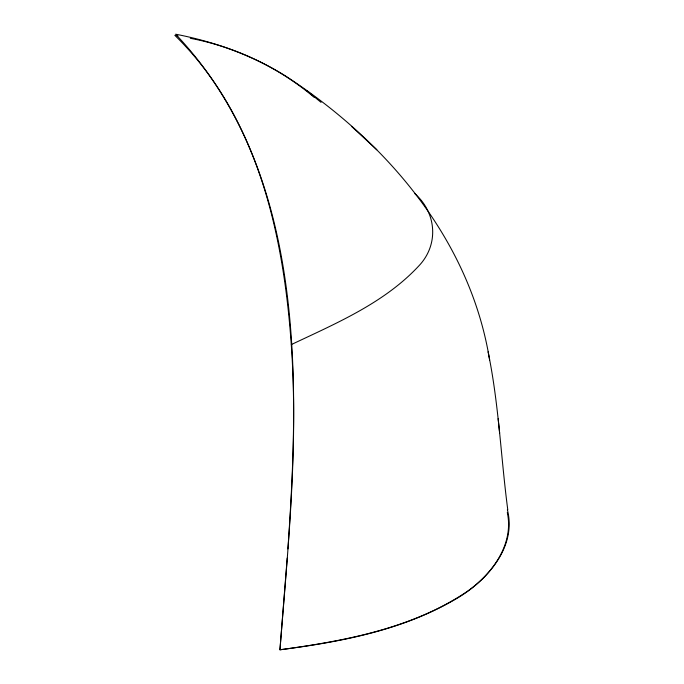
<?xml version="1.0" encoding="UTF-8"?>
<svg xmlns="http://www.w3.org/2000/svg" width="684" height="684" viewBox="0 0 684 684"><rect width="100%" height="100%" fill="white"/><g stroke="black" fill="none" stroke-linecap="round" stroke-linejoin="round"><path stroke-width="1.03" d="M287.904 548.944C299.968 374.08 304.944 170.735 175.634 34.2C214.186 41.656 251.9 55.036 285.313 75.847C385.485 140.887 470.028 238.998 489.607 359.938M287.212 558.076L279.927 649.766C339.768 642.088 401.14 630.571 454.048 600.039C485.178 582.631 517.258 548.149 507.366 509.666M291.324 344.582C336.16 323.327 383.946 303.183 418.463 266.298C439.077 245.052 436.768 213.066 414.897 193.709M177.925 35.927L174.83 35.329C260.843 119.29 285.741 243.974 292.213 359.536C297.403 456.493 287.528 553.262 279.97 649.8C344.804 640.874 412.196 628.587 467.446 591.309C492.241 573.808 514.163 544.327 507.297 512.461M190.314 38.304C235.766 46.854 278.944 67.613 314.281 97.41M306.688 90.596L321.07 102.378M351.55 126.403L376.824 149.779M488.077 351.832C498.901 403.928 500.842 457.254 507.793 509.896M499.636 433.134L498.14 418.625"/></g></svg>
